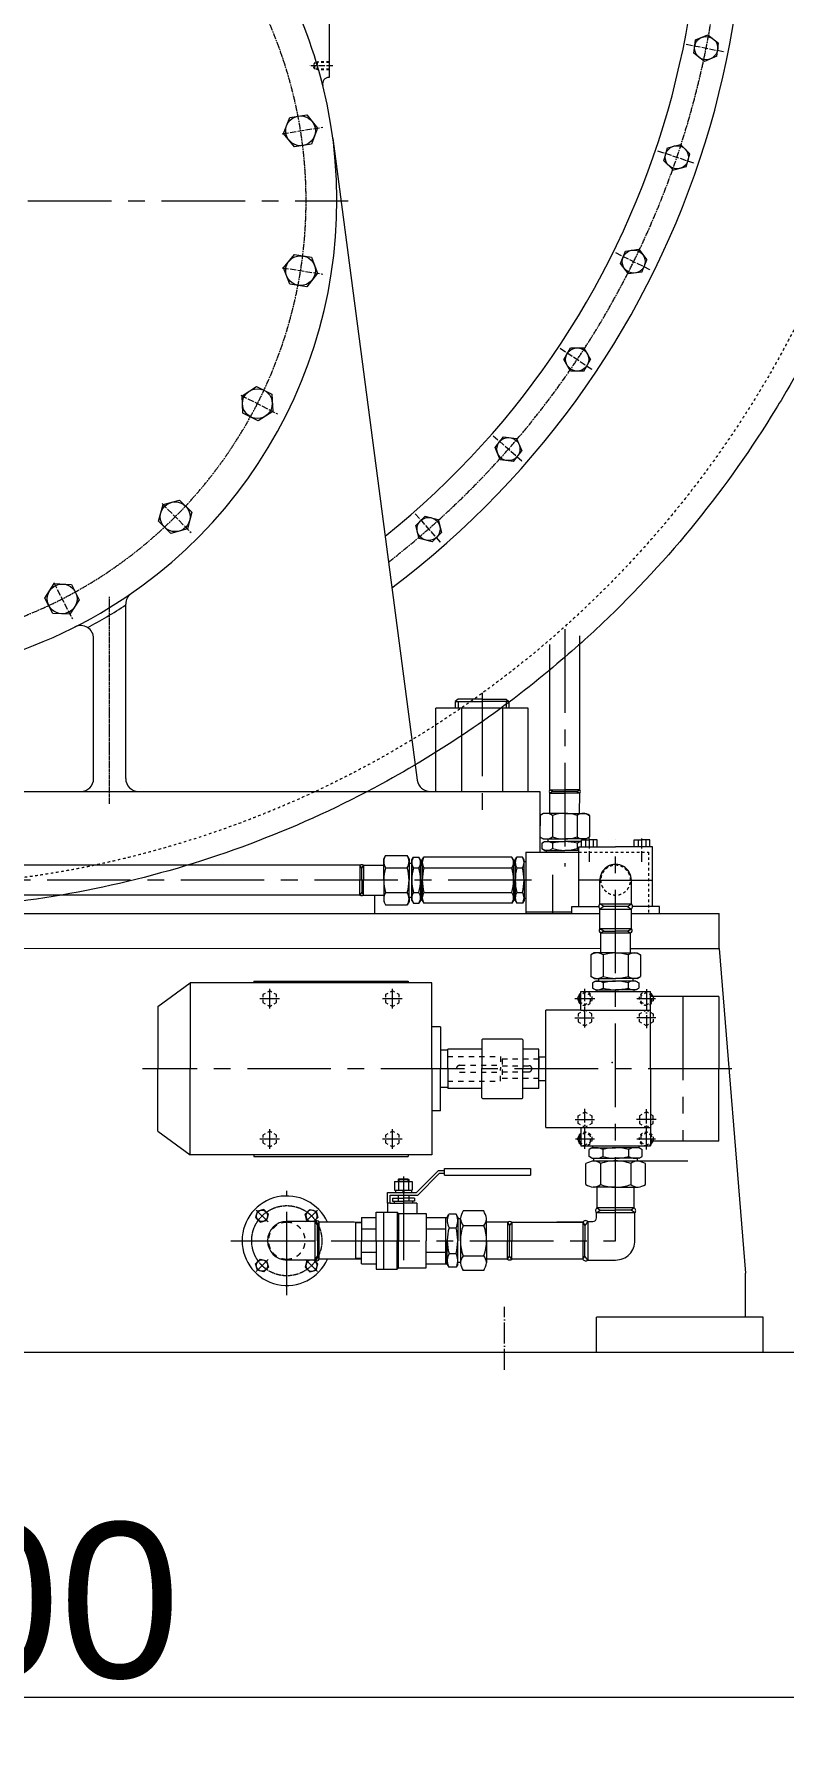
# Model space of a CAD drawing. Header units: millimetres. Extents: x -186 to 966092, y 1050 to 737262.
# Drawn here: x 204671 to 226377, y 478487 to 528153 of the extents above; entities that cross this region are included whole.
import ezdxf

# ---------------------------------------------------------------- set-up
doc = ezdxf.new("R2010")
doc.units = ezdxf.units.MM
doc.header["$LTSCALE"] = 25.4
for name, pattern in [('ACAD_ISO04W100', [30, 24, -3, 0, -3]), ('CENTER', [50.8, 31.75, -6.35, 6.35, -6.35]), ('CHAIN', [0.7087, 0.4724, -0.0591, 0.1181, -0.0591]), ('EB_DASH', [6, 3, -3])]:
    doc.linetypes.add(name, pattern=pattern)
doc.layers.get('Defpoints').update_dxf_attribs({"lineweight": 5})
doc.layers.add('CAXA1', color=5, linetype='CENTER', lineweight=5)
doc.styles.add('Roman', font='arial.ttf')
doc.styles.get("Standard").update_dxf_attribs({"font": 'arial.ttf'})
doc.dimstyles.new('ISO-25', dxfattribs={"dimscale": 30, "dimtxt": 38.1, "dimasz": 38.1, "dimexe": 50.8, "dimexo": 50.8, "dimgap": 15.875, "dimtad": 1, "dimtih": 1, "dimtoh": 1, "dimdec": 1, "dimlfac": 0.03937, "dimdsep": 46, "dimtxsty": 'Standard', "dimcen": 63.5, "dimclrd": 7, "dimclre": 7, "dimclrt": 7, "dimadec": 0, "dimazin": 0, "dimtfac": 1, "dimtdec": 1, "dimtmove": 0, "dimatfit": 3, "dimfxl": 25.4, "dimlwd": 5, "dimlwe": 5, "dimarcsym": 0})

# ---------------------------------------------------------------- blocks, each defined once
blk = doc.blocks.new('*D251')
at = {"color": 7, "linetype": 'Continuous', "lineweight": 5, "transparency": 16777216}
for p, q in [((160004, 488474), (160004, 478487)), ((243824, 488474), (243824, 478487)), ((161528, 480011), (242300, 480011))]:
    blk.add_line(p, q, dxfattribs=at)
at = {"color": 7, "transparency": 16777216}
for points in [[(161528, 480265), (161528, 479757), (160004, 480011)], [(242300, 480265), (242300, 479757), (243824, 480011)]]:
    blk.add_solid(points, dxfattribs=at)
at = {"layer": 'Defpoints', "color": 0, "transparency": 16777216}
for p in [(160004, 489998), (243824, 489998), (243824, 480011)]:
    blk.add_point(p, dxfattribs=at)
at = {"color": 7, "lineweight": 5, "transparency": 16777216, "insert": (201914, 482785), "char_height": 4495.8, "attachment_point": 5, "style": 'Roman'}
blk.add_mtext('3300', dxfattribs=at)

msp = doc.modelspace()

# ---------------------------------------------------------------- linework, layer by layer
at = {"color": 7, "lineweight": 5}
for p, q in [((213207.19, 529434.17), (213207.19, 526905.55)), ((223772.53, 527605.56), (223822.97, 527988.7)), ((223822.97, 527988.7), (224180, 528136.59)), ((224180, 528136.59), (224486.59, 527901.33)), ((224079.12, 527370.31), (223772.53, 527605.56)), ((224436.14, 527518.2), (224079.12, 527370.31)), ((224436.14, 527518.2), (224486.59, 527901.33)), ((213317.45, 525141.31), (215764.56, 506553.68)), ((223009.67, 524867.05), (223382.95, 524967.07)), ((223382.95, 524967.07), (223656.21, 524693.81)), ((222909.66, 524493.78), (223009.67, 524867.05)), ((223182.91, 524220.52), (222909.66, 524493.78)), ((223556.19, 524320.54), (223656.21, 524693.81)), ((223556.19, 524320.54), (223182.91, 524220.52)), ((221647.99, 521521.24), (221795.88, 521878.27)), ((221883.24, 521214.65), (221647.99, 521521.24)), ((221795.88, 521878.27), (222179.02, 521928.71)), ((222179.02, 521928.71), (222414.27, 521622.12)), ((222266.38, 521265.09), (222414.27, 521622.12)), ((222266.38, 521265.09), (221883.24, 521214.65)), ((220009.13, 518738.81), (220202.35, 519073.48)), ((220202.35, 519073.48), (220588.8, 519073.48)), ((220588.8, 519073.48), (220782.02, 518738.81)), ((220202.35, 518404.14), (220009.13, 518738.81)), ((220588.8, 518404.14), (220782.02, 518738.81)), ((220588.8, 518404.14), (220202.35, 518404.14)), ((218021.11, 516194.1), (218256.36, 516500.69)), ((218168.99, 515837.08), (218021.11, 516194.1)), ((218256.36, 516500.69), (218639.5, 516450.25)), ((218552.13, 515786.64), (218787.38, 516093.22)), ((218639.5, 516450.25), (218787.38, 516093.22)), ((218552.13, 515786.64), (218168.99, 515837.08)), ((215717.94, 513930.66), (215991.2, 514203.91)), ((215991.2, 514203.91), (216364.48, 514103.89)), ((216364.48, 514103.89), (216464.5, 513730.62)), ((215817.96, 513557.38), (215717.94, 513930.66)), ((216191.24, 513457.36), (215817.96, 513557.38)), ((216191.24, 513457.36), (216464.5, 513730.62)), ((207318.76, 506602.21), (207318.76, 511658.17)), ((206389.12, 506602.21), (206389.12, 510661.62)), ((220467.32, 506278.44), (220467.41, 510739.25)), ((219605.27, 506278.44), (219605.27, 510481.48)), ((218977.93, 508647.42), (216300.57, 508647.42)), ((216300.57, 506230.36), (216300.57, 508647.42)), ((216943.88, 508907.72), (216858.35, 508839.29)), ((216858.35, 508839.29), (216858.35, 508647.42)), ((216858.35, 508839.29), (217639.25, 508839.29)), ((217639.25, 508907.72), (216943.88, 508907.72)), ((216943.88, 508839.29), (216943.88, 508647.42)), ((217048.82, 508647.42), (217048.82, 506230.36)), ((217639.25, 508907.72), (218334.62, 508907.72)), ((218420.15, 508839.29), (217639.25, 508839.29)), ((218229.68, 508647.42), (218229.68, 506230.36)), ((218334.62, 508907.72), (218420.15, 508839.29)), ((218334.62, 508839.29), (218334.62, 508647.42)), ((218420.15, 508839.29), (218420.15, 508647.42)), ((218977.93, 506230.36), (218977.93, 508647.42)), ((202491.65, 506230.36), (219312.6, 506230.36)), ((216133.23, 506230.36), (219312.6, 506230.36)), ((219312.6, 506230.36), (219312.6, 504475.72)), ((219691.91, 506228.32), (219605.27, 506278.44)), ((219605.27, 506278.44), (220036.29, 506278.44)), ((219691.91, 506228.33), (219605.27, 506178.2)), ((219605.55, 505594.16), (219605.27, 506178.24)), ((219605.27, 506178.2), (219605.27, 506178.24)), ((219605.27, 506178.2), (220036.28, 506178.2)), ((219691.91, 506228.33), (220036.29, 506228.33)), ((219691.91, 506228.32), (220036.29, 506228.33)), ((220467.32, 506278.44), (220036.29, 506278.44)), ((220380.67, 506228.32), (220036.29, 506228.33)), ((220380.67, 506228.31), (220036.29, 506228.33)), ((220467.31, 506178.19), (220036.3, 506178.2)), ((220380.67, 506228.31), (220467.32, 506278.44)), ((220380.67, 506228.32), (220467.31, 506178.19)), ((220467.02, 505594.15), (220467.31, 506178.23)), ((220467.31, 506178.19), (220467.31, 506178.23)), ((219318.42, 505538.81), (219317.86, 504913.42)), ((219318.42, 505538.81), (219317.86, 504913.42)), ((219318.42, 505538.81), (219317.86, 504913.42)), ((219318.42, 505538.81), (219317.86, 504913.42)), ((219414.78, 505594.33), (219318.42, 505538.81)), ((219414.78, 505594.33), (219318.42, 505538.81)), ((220037.29, 505593.77), (219414.78, 505594.33)), ((220037.29, 505593.77), (219414.78, 505594.33)), ((219677.83, 505538.49), (219677.27, 504913.09)), ((219677.83, 505538.49), (219677.27, 504913.09)), ((219677.83, 505538.49), (219677.27, 504913.09)), ((219677.83, 505538.49), (219677.27, 504913.09)), ((220035.27, 505593.77), (220657.79, 505594.31)), ((220035.27, 505593.77), (220657.79, 505594.31)), ((220394.73, 505538.48), (220395.28, 504913.09)), ((220394.73, 505538.48), (220395.28, 504913.09)), ((220394.73, 505538.48), (220395.28, 504913.09)), ((220394.73, 505538.48), (220395.28, 504913.09)), ((220657.79, 505594.31), (220754.14, 505538.8)), ((220657.79, 505594.31), (220754.14, 505538.8)), ((220754.14, 505538.8), (220754.69, 504913.4)), ((220754.14, 505538.8), (220754.69, 504913.4)), ((220754.14, 505538.8), (220754.69, 504913.4)), ((220754.14, 505538.8), (220754.69, 504913.4)), ((219345.3, 504896.58), (219414.12, 504857.73)), ((219345.3, 504896.58), (219414.12, 504857.73)), ((219368.48, 504732.21), (219452.34, 504780.52)), ((219368.48, 504732.21), (219452.34, 504780.52)), ((219368.48, 504732.21), (219368.48, 504574.84)), ((219368.48, 504732.21), (219368.48, 504574.84)), ((219414.12, 504857.73), (220036.63, 504857.17)), ((219414.12, 504857.73), (220036.63, 504857.17)), ((219414.12, 504857.73), (220036.63, 504857.17)), ((219414.12, 504857.73), (220036.63, 504857.17)), ((219452.34, 504780.52), (220036.24, 504780.52)), ((219452.34, 504780.52), (220036.24, 504780.52)), ((219541.33, 504857.61), (219541.24, 504780.52)), ((219541.33, 504857.61), (219541.24, 504780.52)), ((219541.33, 504857.61), (219541.24, 504780.52)), ((219541.33, 504857.61), (219541.24, 504780.52)), ((219677.09, 504729.91), (219677.09, 504577.14)), ((219677.09, 504729.91), (219677.09, 504577.14)), ((220658.43, 504857.72), (220035.92, 504857.17)), ((220658.43, 504857.72), (220035.92, 504857.17)), ((220658.43, 504857.72), (220035.92, 504857.17)), ((220658.43, 504857.72), (220035.92, 504857.17)), ((220518.89, 504780.51), (220036.3, 504780.52)), ((220518.89, 504780.51), (220036.3, 504780.52)), ((220395.46, 504729.91), (220395.46, 504577.13)), ((220395.46, 504729.91), (220395.46, 504577.13)), ((220442.69, 504628.12), (221509.49, 504628.12)), ((220442.69, 502900.92), (220442.69, 504628.12)), ((220442.69, 504628.12), (221509.49, 504628.12)), ((220442.69, 502900.92), (220442.69, 504628.12)), ((220518.89, 504628.12), (220518.89, 504831.32)), ((220518.89, 504831.32), (220747.49, 504831.32)), ((220518.89, 504628.12), (220518.89, 504831.32)), ((220518.89, 504831.32), (220747.49, 504831.32)), ((220531.22, 504857.6), (220531.25, 504831.32)), ((220531.22, 504857.6), (220531.25, 504831.32)), ((220531.22, 504857.6), (220531.25, 504831.32)), ((220531.22, 504857.6), (220531.25, 504831.32)), ((220633.19, 504831.32), (220633.19, 504628.12)), ((220633.19, 504831.32), (220633.19, 504628.12)), ((220727.25, 504896.56), (220658.43, 504857.72)), ((220727.25, 504896.56), (220658.43, 504857.72)), ((220976.09, 504831.32), (220747.49, 504831.32)), ((220976.09, 504831.32), (220747.49, 504831.32)), ((220861.79, 504831.32), (220861.79, 504628.12)), ((220861.79, 504831.32), (220861.79, 504628.12)), ((220976.09, 504628.12), (220976.09, 504831.32)), ((220976.09, 504628.12), (220976.09, 504831.32)), ((222576.29, 504628.12), (221509.49, 504628.12)), ((222576.29, 504628.12), (221509.49, 504628.12)), ((222042.89, 504628.12), (222042.89, 504831.32)), ((222042.89, 504831.32), (222271.49, 504831.32)), ((222042.89, 504628.12), (222042.89, 504831.32)), ((222042.89, 504831.32), (222271.49, 504831.32)), ((222157.19, 504831.32), (222157.19, 504628.12)), ((222157.19, 504831.32), (222157.19, 504628.12)), ((222500.09, 504831.32), (222271.49, 504831.32)), ((222500.09, 504831.32), (222271.49, 504831.32)), ((222385.79, 504831.32), (222385.79, 504628.12)), ((222385.79, 504831.32), (222385.79, 504628.12)), ((222500.09, 504628.12), (222500.09, 504831.32)), ((222500.09, 504628.12), (222500.09, 504831.32)), ((222576.29, 502900.92), (222576.29, 504628.12)), ((222576.29, 502900.92), (222576.29, 504628.12)), ((214790.48, 504285.36), (214846.08, 504381.66)), ((214790.48, 504285.36), (214790.48, 504094.64)), ((214790.48, 503662.84), (214790.48, 504285.36)), ((214846.08, 504381.66), (215471.48, 504381.66)), ((215527.08, 504285.36), (215471.48, 504381.66)), ((215527.08, 504158.14), (215527.08, 504285.36)), ((215527.08, 504285.36), (215527.08, 503662.84)), ((215527.08, 504158.14), (215603.28, 504158.14)), ((215603.28, 504247.04), (215651.68, 504330.86)), ((215603.28, 503662.75), (215603.28, 504247.04)), ((215603.28, 504158.14), (215603.28, 504247.04)), ((215603.28, 504247.04), (215603.28, 503662.84)), ((215651.68, 504330.86), (215808.89, 504330.86)), ((215857.28, 504247.04), (215808.89, 504330.86)), ((215908.08, 504196.15), (215856.57, 504196.15)), ((215857.28, 504247.04), (215857.28, 504081.94)), ((215857.28, 503662.84), (215857.28, 504247.04)), ((215908.08, 504247.04), (215956.48, 504330.86)), ((215908.08, 503662.75), (215908.08, 504247.04)), ((215908.08, 504247.04), (215908.08, 503662.84)), ((215908.08, 504158.14), (215908.08, 504247.04)), ((215908.08, 503662.75), (215908.08, 504196.15)), ((218502, 504330.86), (215956.48, 504330.86)), ((218550.39, 504247.04), (218502, 504330.86)), ((218550.39, 503662.84), (218550.39, 504247.04)), ((218550.39, 504247.04), (218550.39, 504081.94)), ((218550.39, 503662.75), (218550.39, 504247.04)), ((218601.91, 504196.15), (218550.39, 504196.15)), ((218601.19, 504247.04), (218649.59, 504330.86)), ((218601.19, 503662.75), (218601.19, 504247.04)), ((218601.19, 504158.14), (218601.19, 504247.04)), ((218601.19, 504247.04), (218601.19, 503662.84)), ((218601.19, 503662.75), (218601.19, 504247.04)), ((218806.8, 504330.86), (218649.59, 504330.86)), ((218855.19, 504247.04), (218806.8, 504330.86)), ((218855.19, 503662.75), (218855.19, 504247.04)), ((218905.99, 504196.15), (218855.19, 504196.15)), ((218905.99, 504475.72), (218905.99, 502697.72)), ((218905.99, 504475.72), (220442.69, 504475.72)), ((219452.34, 504526.52), (219368.48, 504574.84)), ((219452.34, 504526.52), (219368.48, 504574.84)), ((219452.34, 504526.52), (220036.24, 504526.52)), ((219452.34, 504526.52), (220036.24, 504526.52)), ((219502.87, 504475.72), (219502.87, 504526.52)), ((219502.87, 504475.72), (219502.87, 504526.52)), ((220442.69, 504526.52), (220036.3, 504526.52)), ((220442.69, 504526.52), (220036.3, 504526.52)), ((214104.16, 504094.72), (204008.01, 504094.72)), ((214155.48, 504005.82), (214104.16, 504094.72)), ((214104.16, 504094.72), (214104.16, 503663.02)), ((214104.16, 503231.12), (214104.16, 503662.83)), ((214155.48, 504005.82), (214206.81, 504094.72)), ((214155.48, 503663.19), (214155.48, 504005.82)), ((214155.48, 503662.66), (214155.48, 503320.02)), ((214206.81, 504094.72), (214790.48, 504094.72)), ((214206.81, 504094.72), (214206.81, 503663.02)), ((214206.81, 503231.12), (214206.81, 503662.83)), ((214790.48, 503663.01), (214790.48, 503040.49)), ((214846.08, 504022.25), (215471.48, 504022.25)), ((215527.08, 503040.49), (215527.08, 503663.01)), ((215603.28, 503663.1), (215603.28, 503078.81)), ((215603.28, 503078.81), (215603.28, 503663.01)), ((215651.68, 504022.25), (215808.89, 504022.25)), ((215857.28, 503663.01), (215857.28, 503078.81)), ((215908.08, 503663.1), (215908.08, 503078.81)), ((215908.08, 503663.1), (215908.08, 503129.7)), ((215908.08, 503078.81), (215908.08, 503663.01)), ((215956.48, 504022.25), (218502, 504022.25)), ((218550.39, 503663.1), (218550.39, 503078.81)), ((218550.39, 503663.01), (218550.39, 503078.81)), ((218601.19, 503663.1), (218601.19, 503078.81)), ((218601.19, 503663.1), (218601.19, 503078.81)), ((218601.19, 503078.81), (218601.19, 503663.01)), ((218649.59, 504022.25), (218806.8, 504022.25)), ((218855.19, 503663.1), (218855.19, 503078.81)), ((219684.46, 503813.29), (219684.46, 502697.72)), ((220442.69, 503662.92), (220442.69, 503688.32)), ((220442.69, 503662.92), (220442.69, 503688.32)), ((221077.69, 503662.92), (220442.69, 503662.92)), ((221077.69, 503662.92), (220442.69, 503662.92)), ((221052.78, 502980.13), (221052.29, 503663.59)), ((221052.78, 502980.13), (221052.29, 503663.59)), ((221941.29, 503662.92), (222576.29, 503662.92)), ((221941.29, 503662.92), (222576.29, 503662.92)), ((221967.63, 502978.71), (221967.09, 503662.94)), ((221967.63, 502978.71), (221967.09, 503662.94)), ((214104.16, 503231.12), (204008.01, 503231.12)), ((214155.48, 503320.02), (214104.16, 503231.12)), ((214155.48, 503320.02), (214206.81, 503231.12)), ((214206.81, 503231.12), (214790.48, 503231.12)), ((214524.49, 503231.12), (214524.49, 502697.72)), ((214846.08, 503303.6), (215471.48, 503303.6)), ((215527.08, 503167.71), (215527.08, 503040.49)), ((215527.08, 503167.71), (215603.28, 503167.71)), ((215603.28, 503167.71), (215603.28, 503078.81)), ((215651.68, 503303.6), (215808.89, 503303.6)), ((215908.08, 503129.7), (215856.57, 503129.7)), ((215857.28, 503078.81), (215857.28, 503243.91)), ((215908.08, 503167.71), (215908.08, 503078.81)), ((215956.48, 503303.6), (218502, 503303.6)), ((218550.39, 503078.81), (218550.39, 503243.91)), ((218601.91, 503129.7), (218550.39, 503129.7)), ((218601.19, 503167.71), (218601.19, 503078.81)), ((218649.59, 503303.6), (218806.8, 503303.6)), ((218905.99, 503129.7), (218855.19, 503129.7)), ((178028.46, 502697.72), (216243.45, 502697.72)), ((214790.48, 503040.49), (214846.08, 502944.19)), ((214846.08, 502944.19), (215471.48, 502944.19)), ((215527.08, 503040.49), (215471.48, 502944.19)), ((215603.28, 503078.81), (215651.68, 502994.99)), ((215651.68, 502994.99), (215808.89, 502994.99)), ((215857.28, 503078.81), (215808.89, 502994.99)), ((215908.08, 503078.81), (215956.48, 502994.99)), ((218502, 502994.99), (215956.48, 502994.99)), ((216243.45, 502697.72), (221052.99, 502697.72)), ((218550.39, 503078.81), (218502, 502994.99)), ((218601.19, 503078.81), (218649.59, 502994.99)), ((218806.8, 502994.99), (218649.59, 502994.99)), ((218855.19, 503078.81), (218806.8, 502994.99)), ((218905.99, 502748.52), (220239.49, 502748.52)), ((220239.49, 502697.72), (220239.49, 502900.92)), ((220239.49, 502900.92), (221020.56, 502900.92)), ((220239.49, 502900.92), (220442.69, 502900.92)), ((220239.49, 502697.72), (220239.49, 502900.92)), ((220239.49, 502900.92), (221020.56, 502900.92)), ((220239.49, 502900.92), (220442.69, 502900.92)), ((221053.3, 502255.06), (221052.9, 502823.92)), ((221165.11, 502902.08), (221053.14, 502980.48)), ((221053.14, 502980.48), (221965.89, 502980.48)), ((221165.11, 502902.08), (221053.14, 502980.48)), ((221053.14, 502980.48), (221965.89, 502980.48)), ((221165.11, 502902.08), (221053.14, 502823.68)), ((221165.11, 502902.08), (221053.14, 502823.68)), ((221053.14, 502823.68), (221965.89, 502823.68)), ((221053.14, 502823.68), (221965.89, 502823.68)), ((221853.92, 502902.08), (221165.11, 502902.08)), ((221853.92, 502902.08), (221165.11, 502902.08)), ((221853.92, 502902.08), (221965.89, 502980.49)), ((221853.92, 502902.08), (221965.89, 502980.49)), ((221853.92, 502902.08), (221965.89, 502823.68)), ((221853.92, 502902.08), (221965.89, 502823.68)), ((221968.2, 502255.43), (221967.75, 502825.58)), ((221967.85, 502697.72), (224510.46, 502697.72)), ((222779.49, 502900.92), (221998.46, 502900.92)), ((222779.49, 502900.92), (221998.46, 502900.92)), ((222779.49, 502900.92), (222576.29, 502900.92)), ((222779.49, 502900.92), (222576.29, 502900.92)), ((222779.49, 502697.72), (222779.49, 502900.92)), ((222779.49, 502697.72), (222779.49, 502900.92)), ((224510.46, 501681.72), (224510.46, 502697.72)), ((221165.14, 502189.72), (221051.09, 502255.7)), ((221967.94, 502255.71), (221053.06, 502255.06)), ((221165.14, 502189.72), (221076.4, 502138.39)), ((221078.8, 501555.56), (221078.52, 502139.64)), ((221078.52, 502139.64), (221940.47, 502139.64)), ((221165.14, 502189.72), (221509.52, 502189.73)), ((221853.9, 502189.73), (221509.52, 502189.73)), ((221853.9, 502189.73), (221967.94, 502255.71)), ((221853.9, 502189.73), (221942.63, 502138.39)), ((221940.25, 501555.56), (221940.52, 502139.65)), ((221078.74, 501679.23), (201269.46, 501681.72)), ((224510.69, 501678.8), (221940.31, 501679.12)), ((224510.46, 501681.72), (225272.46, 492283.72)), ((220791.67, 501500.21), (220791.11, 500874.82)), ((220791.67, 501500.21), (220791.11, 500874.82)), ((220888.03, 501555.73), (220791.67, 501500.21)), ((220888.03, 501555.73), (220791.67, 501500.21)), ((221510.54, 501555.17), (220888.03, 501555.73)), ((221510.54, 501555.17), (220888.03, 501555.73)), ((221151.08, 501499.89), (221150.52, 500874.49)), ((221151.08, 501499.89), (221150.52, 500874.49)), ((221508.5, 501555.17), (222131.02, 501555.74)), ((221508.5, 501555.17), (222131.02, 501555.74)), ((221867.96, 501499.9), (221868.53, 500874.5)), ((221867.96, 501499.9), (221868.53, 500874.5)), ((222131.02, 501555.74), (222227.37, 501500.22)), ((222131.02, 501555.74), (222227.37, 501500.22)), ((222227.37, 501500.22), (222227.94, 500874.83)), ((222227.37, 501500.22), (222227.94, 500874.83)), ((208250.69, 500003.4), (209184.78, 500691.12)), ((216186.38, 500691.12), (209184.78, 500691.12)), ((209184.78, 500691.12), (209184.78, 498201.92)), ((211031.99, 500741.92), (211031.99, 500691.12)), ((211031.99, 500741.92), (215502.39, 500741.92)), ((215502.39, 500741.92), (215502.39, 500691.12)), ((216186.38, 498201.92), (216186.38, 500691.12)), ((220887.37, 500819.13), (220791.11, 500874.82)), ((220887.37, 500819.13), (220791.11, 500874.82)), ((220925.59, 500741.92), (220841.73, 500693.61)), ((220841.73, 500693.61), (220841.73, 500536.24)), ((220887.37, 500819.13), (221509.88, 500818.57)), ((220887.37, 500819.13), (221509.88, 500818.57)), ((220925.59, 500741.92), (221509.49, 500741.92)), ((221014.58, 500819.01), (221014.49, 500741.92)), ((221014.58, 500819.01), (221014.49, 500741.92)), ((221150.34, 500691.31), (221150.34, 500538.54)), ((222131.69, 500819.14), (221509.17, 500818.57)), ((222131.69, 500819.14), (221509.17, 500818.57)), ((222093.47, 500741.93), (221509.56, 500741.92)), ((221868.72, 500691.32), (221868.72, 500538.54)), ((222004.47, 500819.02), (222004.56, 500741.93)), ((222004.47, 500819.02), (222004.56, 500741.93)), ((222093.47, 500741.93), (222177.33, 500693.62)), ((222131.69, 500819.14), (222227.94, 500874.83)), ((222131.69, 500819.14), (222227.94, 500874.83)), ((222177.33, 500693.62), (222177.33, 500536.25)), ((216186.38, 498201.92), (216186.38, 500462.52)), ((220504.92, 500346.94), (220464.83, 500323.8)), ((220464.83, 500323.8), (220464.83, 500144.05)), ((220464.83, 500144.05), (220504.92, 500120.91)), ((220504.92, 499903.72), (220504.92, 500437.12)), ((220504.92, 500437.12), (222514.07, 500437.12)), ((220925.59, 500487.92), (220841.73, 500536.24)), ((220925.59, 500487.92), (221509.49, 500487.92)), ((220976.13, 500437.12), (220976.13, 500487.92)), ((222093.47, 500487.93), (221509.57, 500487.92)), ((222042.93, 500437.12), (222042.93, 500487.92)), ((222093.47, 500487.93), (222177.33, 500536.25)), ((222514.07, 498201.92), (222514.07, 500437.12)), ((222514.07, 500346.94), (222554.16, 500323.8)), ((224493.99, 500294.75), (222514.07, 500294.75)), ((222554.16, 500323.8), (222554.16, 500294.75)), ((224493.99, 500294.75), (224493.99, 498201.92)), ((208250.69, 500003.4), (208250.69, 498201.92)), ((219490.19, 496500.12), (219490.19, 499903.72)), ((220504.92, 499903.72), (219490.19, 499903.72)), ((220504.92, 499903.72), (222514.07, 499903.72)), ((216436.63, 499420.42), (216186.38, 499420.42)), ((216436.63, 499420.42), (216436.63, 498201.92)), ((216645.39, 498739.91), (216436.63, 498739.91)), ((216645.39, 498201.92), (216645.39, 498773.42)), ((217635.99, 498773.42), (216645.39, 498773.42)), ((217635.99, 499040.12), (217661.39, 499065.52)), ((217635.99, 499040.12), (217635.99, 498201.92)), ((217661.39, 499065.52), (218791.69, 499065.52)), ((218791.69, 499065.52), (218817.09, 499040.12)), ((218817.09, 499040.12), (218817.09, 498201.92)), ((219286.99, 498773.42), (218817.09, 498773.42)), ((219286.99, 497630.42), (219286.99, 498773.42)), ((208250.69, 496400.45), (208250.69, 498201.92)), ((209184.78, 495712.72), (209184.78, 498201.92)), ((216186.38, 498201.92), (216186.38, 495941.33)), ((216186.38, 498201.92), (216186.38, 495712.72)), ((216436.63, 496983.43), (216436.63, 498201.92)), ((216645.39, 498201.92), (216645.39, 497630.42)), ((217635.99, 497363.72), (217635.99, 498201.92)), ((218817.09, 497363.72), (218817.09, 498201.92)), ((219286.99, 498543.75), (219286.99, 498201.92)), ((219286.99, 498543.75), (219490.19, 498543.75)), ((219286.99, 497860.1), (219286.99, 498201.92)), ((222514.07, 498201.92), (222514.07, 495966.72)), ((224493.99, 496109.09), (224493.99, 498201.92)), ((216645.39, 497663.94), (216436.63, 497663.94)), ((219286.99, 497860.1), (219490.19, 497860.1)), ((217635.99, 497630.42), (216645.39, 497630.42)), ((217635.99, 497363.72), (217661.39, 497338.32)), ((217661.39, 497338.32), (218791.69, 497338.32)), ((218791.69, 497338.32), (218817.09, 497363.72)), ((219286.99, 497630.42), (218817.09, 497630.42)), ((216436.63, 496983.43), (216186.38, 496983.43)), ((208250.69, 496400.45), (209184.78, 495712.72)), ((219490.19, 496500.12), (222514.07, 496500.12)), ((220464.83, 496259.8), (220504.92, 496282.94)), ((220464.83, 496080.05), (220464.83, 496259.8)), ((220504.92, 496500.12), (220504.92, 495966.72)), ((216186.38, 495712.72), (209184.78, 495712.72)), ((211031.99, 495712.72), (211031.99, 495661.92)), ((215502.39, 495712.72), (215502.39, 495661.92)), ((220504.92, 496056.91), (220464.83, 496080.05)), ((220504.92, 495966.72), (221509.49, 495966.72)), ((220824.13, 495915.91), (220740.27, 495867.6)), ((220740.27, 495659.43), (220740.27, 495867.6)), ((220824.13, 495915.91), (221509.63, 495915.92)), ((220837.75, 495966.72), (220837.75, 495915.92)), ((221137.31, 495865.31), (221137.31, 495661.73)), ((221509.49, 495966.72), (222514.07, 495966.72)), ((222195, 495915.92), (221509.49, 495915.92)), ((221881.82, 495865.31), (221881.82, 495661.74)), ((222181.37, 495966.72), (222181.37, 495915.92)), ((222195, 495915.92), (222278.86, 495867.61)), ((222278.86, 495659.44), (222278.86, 495867.61)), ((224493.99, 496109.09), (222514.07, 496109.09)), ((222514.07, 496056.91), (222554.16, 496080.05)), ((222554.16, 496080.05), (222554.16, 496109.09)), ((211031.99, 495661.92), (215502.39, 495661.92)), ((216378.69, 495255.66), (215743.69, 494620.66)), ((216410.26, 495179.46), (215775.26, 494544.46)), ((216378.69, 495255.66), (216555.44, 495255.66)), ((216410.26, 495179.46), (216555.44, 495179.46)), ((216555.44, 495119.09), (216555.44, 495316.03)), ((216555.44, 495316.03), (219045.69, 495316.03)), ((219045.69, 495316.03), (219045.69, 495119.09)), ((220646.14, 494849.11), (220646.13, 495458.71)), ((220824.13, 495611.11), (220740.27, 495659.43)), ((220824.13, 495611.11), (221509.64, 495611.12)), ((220849.18, 495534.92), (220877.12, 495534.92)), ((220877.27, 495534.92), (220877.26, 495611.12)), ((220877.27, 495534.92), (222160.46, 495534.92)), ((221071.4, 495458.72), (221071.41, 494849.12)), ((222195, 495611.12), (221509.49, 495611.12)), ((221509.49, 495231.9), (221509.58, 495231.9)), ((221947.73, 495458.72), (221947.73, 494849.12)), ((222141.87, 495534.92), (222141.87, 495611.12)), ((222160.46, 495534.92), (223595.38, 495534.92)), ((222195, 495611.12), (222278.86, 495659.44)), ((222373.01, 494849.12), (222373.01, 495458.72)), ((215108.69, 494938.16), (215616.69, 494938.16)), ((215108.69, 494938.16), (215108.69, 494684.16)), ((215108.69, 494684.16), (215616.69, 494684.16)), ((215130.92, 494684.16), (215130.92, 494620.66)), ((215232.19, 495014.87), (215210.29, 495000.62)), ((215210.29, 495000.62), (215210.29, 494938.16)), ((215210.29, 495000.62), (215515.09, 495000.62)), ((215220.37, 494938.16), (215220.37, 494684.16)), ((215232.19, 495014.87), (215493.2, 495014.87)), ((215232.19, 495000.62), (215232.19, 494938.16)), ((215320.82, 494684.16), (215381.36, 494620.66)), ((215335.33, 494684.16), (215395.88, 494620.66)), ((215493.2, 495014.87), (215515.09, 495000.62)), ((215493.2, 495000.62), (215493.2, 494938.16)), ((215505.01, 494938.16), (215505.01, 494684.16)), ((215515.09, 495000.62), (215515.09, 494938.16)), ((215594.47, 494684.16), (215594.47, 494620.66)), ((215616.69, 494938.16), (215616.69, 494684.16)), ((216555.44, 495119.09), (219045.69, 495119.09)), ((221509.56, 494772.92), (220858.69, 494772.92)), ((220976.35, 494176.29), (220976.34, 494772.92)), ((221509.58, 494772.92), (222160.46, 494772.92)), ((222042.81, 494176.29), (222042.81, 494772.92)), ((214899.93, 494620.66), (215743.69, 494620.66)), ((214899.93, 494309.68), (214899.93, 494620.66)), ((214976.13, 494309.68), (214899.93, 494309.68)), ((214899.93, 494309.68), (214899.93, 494049.16)), ((214976.13, 494544.46), (215775.26, 494544.46)), ((214976.13, 494309.68), (214976.13, 494544.46)), ((214976.13, 494309.68), (215362.69, 494309.68)), ((215045.91, 494451.42), (215362.69, 494451.42)), ((215045.91, 494451.42), (215045.91, 494372.68)), ((215045.91, 494372.68), (215362.69, 494372.68)), ((215095.44, 494372.68), (215095.44, 494309.68)), ((215210.29, 494544.46), (215210.29, 494372.68)), ((215679.47, 494451.42), (215362.69, 494451.42)), ((215679.47, 494372.68), (215362.69, 494372.68)), ((215749.25, 494309.68), (215362.69, 494309.68)), ((215515.09, 494544.46), (215515.09, 494372.68)), ((215629.95, 494372.68), (215629.95, 494309.68)), ((215679.47, 494451.42), (215679.47, 494372.68)), ((215749.25, 494309.68), (215749.25, 494009.18)), ((220976.18, 494176.29), (221065.08, 494112.66)), ((222042.81, 494176.29), (220976.18, 494176.29)), ((222042.97, 494176.3), (221954.07, 494112.67)), ((212793.45, 493782.46), (211984.49, 493782.46)), ((212793.4, 493782.53), (212873.49, 493668.14)), ((212793.45, 493782.46), (212793.45, 492664.86)), ((212873.49, 493668.14), (212924.73, 493756.88)), ((213934.39, 493756.88), (212924.73, 493756.88)), ((212924.73, 492690.44), (212924.73, 493756.88)), ((214143.49, 493751.82), (213934.39, 493756.88)), ((213977.27, 493755.84), (213977.27, 492690.25)), ((214143.49, 493738.82), (213977.27, 493742.84)), ((214143.5, 493896.76), (214143.49, 493223.47)), ((214143.5, 493896.76), (214575.3, 493896.76)), ((214575.3, 493223.66), (214575.3, 494049.16)), ((214575.3, 494049.16), (215184.9, 494049.16)), ((214786.86, 494049.16), (214786.86, 492398.16)), ((215184.9, 494049.16), (215184.9, 493223.66)), ((215184.9, 494049.16), (215219.64, 494009.18)), ((215219.64, 494009.18), (216023.09, 494009.18)), ((215219.64, 494009.18), (215219.64, 493223.66)), ((216023.09, 494009.18), (216023.1, 493223.47)), ((216023.09, 493896.76), (216581.89, 493896.76)), ((216581.89, 493896.76), (216581.9, 493223.47)), ((216581.89, 493896.76), (216632.7, 493896.76)), ((216632.7, 493909.16), (216681.01, 493993.03)), ((216632.7, 493909.16), (216632.7, 493755.84)), ((216889.18, 493993.03), (216681.01, 493993.03)), ((216937.5, 493909.16), (216889.18, 493993.03)), ((216937.5, 493909.16), (216937.5, 493223.66)), ((217013.7, 493856.03), (216937.5, 493856.03)), ((217013.7, 493223.75), (217013.7, 493874.62)), ((217691.32, 494087.17), (217089.9, 494087.17)), ((217770.61, 493217.02), (217770.61, 493867.9)), ((218372.33, 493756.97), (217770.61, 493756.97)), ((218372.33, 493756.97), (218435.96, 493668.07)), ((218372.33, 493756.97), (218372.33, 493223.66)), ((218499.59, 493756.97), (218435.96, 493668.07)), ((218499.53, 493756.88), (218499.53, 493223.66)), ((218499.59, 493756.97), (220556.95, 493756.88)), ((220556.95, 493756.88), (219807.78, 493756.88)), ((220556.95, 493756.88), (220620.58, 493667.98)), ((220556.95, 493756.88), (220556.95, 492690.25)), ((220556.95, 493756.88), (220620.58, 493667.98)), ((220700.67, 493782.53), (220620.57, 493668.14)), ((220700.55, 493782.37), (220700.68, 492664.77)), ((220700.62, 493782.46), (220849.09, 493782.46)), ((220950.69, 494032.56), (221065.08, 494112.66)), ((222068.29, 494032.69), (220950.69, 494032.56)), ((220950.69, 493884.06), (220950.69, 494032.56)), ((221065.08, 494112.66), (221509.58, 494112.66)), ((221954.07, 494112.67), (221509.57, 494112.66)), ((222068.46, 494032.57), (221954.07, 494112.67)), ((222068.29, 493222.41), (222068.29, 494032.69)), ((212873.5, 493667.98), (212873.49, 492779.17)), ((214575.3, 493560.11), (214143.49, 493560.11)), ((214143.5, 492550.56), (214143.49, 493223.85)), ((214575.3, 493223.66), (214575.3, 492398.16)), ((215184.9, 492398.16), (215184.9, 493223.66)), ((215219.64, 492438.14), (215219.64, 493223.66)), ((216581.89, 493560.11), (216023.09, 493560.11)), ((216023.09, 492438.14), (216023.1, 493223.85)), ((216581.9, 493223.66), (216581.89, 492550.56)), ((216581.9, 493223.66), (216581.89, 492550.56)), ((216632.7, 492538.16), (216632.7, 493223.66)), ((216683.31, 493595.98), (216886.88, 493595.98)), ((216937.5, 492538.16), (216937.5, 493223.66)), ((217013.7, 493223.57), (217013.7, 492572.7)), ((217089.9, 493661.9), (217698.62, 493661.9)), ((217770.61, 493230.3), (217770.61, 492579.42)), ((218372.33, 492690.35), (218372.33, 493223.66)), ((218435.96, 493668.07), (218435.96, 493223.57)), ((218435.96, 492779.25), (218435.96, 493223.75)), ((218499.53, 492690.44), (218499.53, 493223.66)), ((220620.58, 493667.98), (220620.58, 493223.48)), ((220620.58, 492779.34), (220620.58, 493223.84)), ((212793.4, 492664.79), (212873.49, 492779.18)), ((212873.49, 492779.18), (212924.73, 492690.44)), ((214143.49, 492690.25), (212924.63, 492690.25)), ((214143.49, 492708.5), (213977.27, 492704.48)), ((214575.3, 492887.21), (214143.49, 492887.21)), ((216581.89, 492887.21), (216023.09, 492887.21)), ((216683.31, 492851.34), (216886.88, 492851.34)), ((217089.9, 492785.42), (217698.62, 492785.42)), ((218372.33, 492690.35), (217770.61, 492690.35)), ((218372.33, 492690.35), (218207.59, 492690.25)), ((218372.33, 492690.35), (218435.96, 492779.25)), ((218499.59, 492690.35), (218435.96, 492779.25)), ((220556.95, 492690.25), (218499.53, 492690.44)), ((220556.95, 492690.44), (220620.58, 492779.34)), ((220556.95, 492690.44), (220620.58, 492779.34)), ((220700.67, 492664.79), (220620.57, 492779.18)), ((212793.45, 492664.86), (211984.49, 492664.86)), ((214143.5, 492550.56), (214575.3, 492550.56)), ((214575.3, 492398.16), (215184.9, 492398.16)), ((215184.9, 492398.16), (215219.64, 492438.14)), ((215219.64, 492438.14), (216023.09, 492438.14)), ((216023.09, 492550.56), (216632.7, 492550.56)), ((216632.7, 492538.16), (216681.01, 492454.29)), ((216889.18, 492454.29), (216681.01, 492454.29)), ((216937.5, 492538.16), (216889.18, 492454.29)), ((217013.7, 492591.29), (216937.5, 492591.29)), ((217691.32, 492360.15), (217089.9, 492360.15)), ((220700.62, 492664.86), (221509.58, 492664.86)), ((225272.46, 491013.72), (225272.46, 492283.72)), ((225780.46, 491013.72), (220954.46, 491013.72)), ((220954.46, 489997.72), (220954.46, 491013.72)), ((225780.46, 489997.72), (225780.46, 491013.72)), ((153592.33, 489997.72), (244367.46, 489997.72)), ((176758.46, 489997.72), (225780.46, 489997.72))]:
    msp.add_line(p, q, dxfattribs=at)
at = {"color": 7, "linetype": 'ACAD_ISO04W100', "lineweight": 5, "ltscale": 0.3}
for p, q in [((223552.64, 527868.2), (224656.22, 527648.69)), ((213318.75, 527240.22), (212631.85, 527240.22)), ((211851.47, 525275.74), (213026.76, 525461.89)), ((222725.93, 524782.87), (223791.41, 524421.19)), ((221503.57, 521831.84), (222512.73, 521334.18)), ((211851.47, 521395.73), (213026.76, 521209.58)), ((219906.49, 519065.61), (220842.05, 518440.48)), ((210652.48, 517705.62), (211712.72, 517165.4)), ((217962, 516531.5), (218807.97, 515789.61)), ((208371.86, 514566.62), (209213.28, 513725.21)), ((215703.38, 514272.88), (216445.27, 513426.92)), ((205232.87, 512286.01), (205773.09, 511225.76))]:
    msp.add_line(p, q, dxfattribs=at)
at = {"color": 7, "linetype": 'EB_DASH', "lineweight": 5}
for p, q in [((212798.15, 527335.04), (212743.4, 527240.22)), ((212798.15, 527145.4), (212743.4, 527240.22)), ((212798.15, 527145.4), (212798.15, 527335.04)), ((213207.19, 527335.04), (212798.15, 527335.04)), ((213207.19, 527145.4), (212798.15, 527145.4)), ((212872.52, 527128.66), (212872.52, 527351.78)), ((213207.19, 527351.78), (212874.38, 527351.78)), ((213207.19, 527128.66), (212874.38, 527128.66)), ((220442.69, 504475.72), (222461.99, 504475.72)), ((220442.69, 504475.72), (222461.99, 504475.72)), ((222461.99, 504475.72), (222461.99, 502697.72)), ((222461.99, 504475.72), (222461.99, 502697.72))]:
    msp.add_line(p, q, dxfattribs=at)
at = {"color": 7, "linetype": 'CHAIN', "lineweight": 5, "ltscale": 10}
msp.add_line((206853.94, 505875.8), (206853.94, 511862.52), dxfattribs=at)
at = {"color": 7, "linetype": 'ACAD_ISO04W100', "lineweight": 5, "ltscale": 0.5}
for p, q in [((220747.49, 504197.54), (220747.49, 504871.24)), ((220747.49, 504197.54), (220747.49, 504871.24)), ((222271.49, 504197.54), (222271.49, 504871.24)), ((222271.49, 504197.54), (222271.49, 504871.24))]:
    msp.add_line(p, q, dxfattribs=at)
at = {"color": 7, "linetype": 'ACAD_ISO04W100', "lineweight": 5}
for p, q in [((211204.75, 500233.92), (211773.64, 500233.92)), ((211489.19, 499949.48), (211489.19, 500518.37)), ((214760.75, 500233.92), (215329.64, 500233.92)), ((215045.19, 499949.48), (215045.19, 500518.37)), ((220329.65, 500233.92), (220905.47, 500233.92)), ((220620.49, 499394.18), (220620.49, 500518.37)), ((222120.9, 500233.92), (222663.79, 500233.92)), ((222398.49, 500511.78), (222398.49, 499376.5)), ((220324.77, 499675.12), (220891.66, 499675.12)), ((222670.98, 499675.12), (222123.36, 499675.12)), ((220336.9, 496728.72), (220893.55, 496728.72)), ((220620.49, 495884.3), (220620.49, 497043.7)), ((222685.63, 496728.72), (222113.81, 496728.72)), ((222398.49, 495860.23), (222398.49, 497037.34)), ((211204.75, 496169.92), (211773.64, 496169.92)), ((211489.19, 495885.48), (211489.19, 496454.37)), ((214760.75, 496169.92), (215329.64, 496169.92)), ((215045.19, 495885.48), (215045.19, 496454.37)), ((220342.57, 496169.92), (220895.44, 496169.92)), ((222125.62, 496169.92), (222661.16, 496169.92)), ((211441.34, 493766.81), (211096.66, 494111.5)), ((212527.65, 493766.81), (212872.33, 494111.5)), ((212873.49, 493223.66), (212873.49, 493668.14)), ((211441.34, 492680.51), (211096.66, 492335.82)), ((212527.65, 492680.51), (212872.33, 492335.82)), ((218287.46, 489485.43), (218287.46, 491313.82))]:
    msp.add_line(p, q, dxfattribs=at)
at = {"color": 7, "linetype": 'EB_DASH', "lineweight": 5, "ltscale": 2}
for p, q in [((216645.39, 498557.52), (218169.39, 498557.52)), ((217000.99, 498303.52), (218169.39, 498303.52)), ((218169.39, 498557.52), (218169.39, 498201.92)), ((218169.39, 497846.32), (218169.39, 498201.92)), ((219286.99, 498481.32), (218220.19, 498481.32)), ((218220.19, 498481.32), (218220.19, 497922.52)), ((218220.19, 498290.82), (218994.89, 498290.82)), ((216645.39, 497846.32), (218169.39, 497846.32)), ((217000.99, 498100.32), (218169.39, 498100.32)), ((218220.19, 498113.02), (218994.89, 498113.02)), ((219286.99, 497922.52), (218220.19, 497922.52))]:
    msp.add_line(p, q, dxfattribs=at)
at = {"color": 7, "lineweight": 5}
for points in [[(211891.98, 525281.44), (212069.89, 525746.88), (212561.93, 525825.53), (212876.06, 525438.73), (212698.15, 524973.29), (212206.11, 524894.64)], [(211891.76, 521388.63), (212204.79, 521776.32), (212697.05, 521699.06), (212876.28, 521234.13), (212563.25, 520846.44), (212070.99, 520923.69)], [(210688.6, 517686.42), (211106.12, 517958.4), (211550.41, 517732.81), (211577.2, 517235.24), (211159.68, 516963.26), (210715.39, 517188.85)], [(208400.29, 514537.2), (208881.41, 514666.85), (209234.25, 514315), (209105.97, 513833.51), (208624.85, 513703.86), (208272, 514055.71)], [(205250.81, 512249.24), (205748.45, 512223.87), (205975.3, 511780.21), (205704.5, 511361.93), (205206.86, 511387.3), (204980.01, 511830.96)], [(211316.24, 494125.86), (211132, 494077.41), (211081.84, 493893.64), (211215.91, 493758.3), (211400.15, 493806.75), (211450.31, 493990.53)], [(211316.24, 492321.46), (211132, 492369.91), (211081.84, 492553.68), (211215.91, 492689.02), (211400.15, 492640.57), (211450.31, 492456.8)]]:
    msp.add_lwpolyline(points, close=True, dxfattribs=at)
at = {"color": 7, "linetype": 'EB_DASH', "lineweight": 5}
for points in [[(211489.19, 500462.52), (211291.22, 500348.22), (211291.22, 500119.62), (211489.19, 500005.32), (211687.17, 500119.62), (211687.17, 500348.22)], [(215045.19, 500462.52), (214847.22, 500348.22), (214847.22, 500119.62), (215045.19, 500005.32), (215243.17, 500119.62), (215243.17, 500348.22)], [(220620.49, 500413.67), (220464.83, 500323.8), (220464.83, 500144.05), (220620.49, 500054.18), (220776.16, 500144.05), (220776.16, 500323.8)], [(222398.49, 500413.67), (222242.83, 500323.8), (222242.83, 500144.05), (222398.49, 500054.18), (222554.16, 500144.05), (222554.16, 500323.8)], [(220620.49, 499903.72), (220422.52, 499789.42), (220422.52, 499560.82), (220620.49, 499446.52), (220818.47, 499560.82), (220818.47, 499789.42)], [(222398.49, 499903.72), (222596.47, 499789.42), (222596.47, 499560.82), (222398.49, 499446.52), (222200.52, 499560.82), (222200.52, 499789.42)], [(220620.49, 496500.12), (220422.52, 496614.42), (220422.52, 496843.02), (220620.49, 496957.32), (220818.47, 496843.02), (220818.47, 496614.42)], [(222398.49, 496500.12), (222596.47, 496614.42), (222596.47, 496843.02), (222398.49, 496957.32), (222200.52, 496843.02), (222200.52, 496614.42)], [(211489.19, 496398.52), (211291.22, 496284.22), (211291.22, 496055.62), (211489.19, 495941.32), (211687.17, 496055.62), (211687.17, 496284.22)], [(215045.19, 496398.52), (214847.22, 496284.22), (214847.22, 496055.62), (215045.19, 495941.32), (215243.17, 496055.62), (215243.17, 496284.22)], [(220620.49, 496349.67), (220464.83, 496259.8), (220464.83, 496080.05), (220620.49, 495990.18), (220776.16, 496080.05), (220776.16, 496259.8)], [(222398.49, 496349.67), (222242.83, 496259.8), (222242.83, 496080.05), (222398.49, 495990.18), (222554.16, 496080.05), (222554.16, 496259.8)]]:
    msp.add_lwpolyline(points, close=True, dxfattribs=at)
at = {"color": 7, "lineweight": 5}
for points in [[(212661.21, 493782.46), (212568.84, 493806.75), (212518.68, 493990.53), (212652.75, 494125.86), (212836.99, 494077.41), (212887.15, 493893.64), (212777.01, 493782.46)], [(212661.21, 492664.86), (212568.84, 492640.57), (212518.68, 492456.8), (212652.75, 492321.46), (212836.99, 492369.91), (212887.15, 492553.68), (212777.01, 492664.86)]]:
    msp.add_lwpolyline(points, dxfattribs=at)
for centre, radius in [((224129.56, 527753.45), 334.67), ((212384.02, 525360.09), 431.53), ((223282.93, 524593.79), 334.67), ((212384.02, 521311.38), 431.53), ((222031.13, 521571.68), 334.67), ((220395.57, 518738.81), 334.67), ((211132.9, 517460.83), 431.53), ((218404.25, 516143.66), 334.67), ((208753.13, 514185.35), 431.53), ((216091.22, 513830.64), 334.67), ((205477.66, 511805.58), 431.53), ((211266.07, 493942.08), 164.98), ((211266.07, 492505.24), 164.98)]:
    msp.add_circle(centre, radius, dxfattribs=at)
at = {"color": 7, "linetype": 'EB_DASH', "lineweight": 5}
for centre in [(220620.49, 500233.92), (222398.49, 500233.92), (220620.49, 496169.92), (222398.49, 496169.92)]:
    msp.add_circle(centre, 203.2, dxfattribs=at)
at = {"color": 7, "linetype": 'CHAIN', "lineweight": 5, "ltscale": 10}
msp.add_circle((211984.49, 493223.66), 1016, dxfattribs=at)
at = {"color": 7, "lineweight": 5}
for centre, radius, start, end in [((199602.75, 532632.13), 25658.06, 306.961482, 90), ((199602.75, 532632.13), 24356.57, 308.706214, 90), ((199602.75, 523335.73), 13833.04, 13.967963, 43.471999), ((199602.75, 523335.73), 13833.04, 301.613969, 13.967963), ((213207.19, 526719.62), 185.93, 90, 193.967963), ((199602.75, 523335.73), 14018.97, 298.152058, 303.394313), ((207690.62, 511658.17), 371.86, 124.706426, 180), ((199602.75, 523335.73), 13833.04, 281.158988, 301.613969), ((206017.27, 510661.62), 371.86, 0, 116.844502), ((206017.27, 506602.21), 371.86, 270, 0), ((207690.62, 506602.21), 371.86, 180, 270), ((216133.23, 506602.21), 371.86, 187.5, 270), ((219651.87, 506228.34), 68.42, 132.928967, 227.071835), ((220420.71, 506228.34), 68.42, 312.926946, 47.069814), ((219497.89, 505276.04), 318.21, 55.564318, 124.332813), ((219497.89, 505276.04), 318.21, 55.564318, 124.332813), ((220036.23, 504404.34), 1189.43, 89.948565, 107.536519), ((220036.23, 504404.34), 1189.43, 89.948565, 107.536519), ((220036.32, 504404.34), 1189.43, 72.462262, 90.050216), ((220036.32, 504404.34), 1189.43, 72.462262, 90.050216), ((220574.67, 505276.03), 318.21, 55.665969, 124.434464), ((220574.67, 505276.03), 318.21, 55.665969, 124.434464), ((219497.8, 505175.86), 318.21, 235.564318, 304.332813), ((219497.8, 505175.86), 318.21, 235.564318, 304.332813), ((219497.8, 505175.86), 318.21, 235.564318, 304.332813), ((219497.8, 505175.86), 318.21, 235.564318, 304.332813), ((219522.27, 504518.45), 262.08, 53.7922, 118.484257), ((219522.27, 504518.45), 262.08, 53.7922, 118.484257), ((220066.92, 503263.16), 1517.68, 91.158171, 104.883927), ((220066.92, 503263.16), 1517.68, 91.158171, 104.883927), ((220037.7, 506046.6), 1189.43, 252.360611, 269.948565), ((220037.7, 506046.6), 1189.43, 252.360611, 269.948565), ((220037.7, 506046.6), 1189.43, 252.360611, 269.948565), ((220037.7, 506046.6), 1189.43, 252.360611, 269.948565), ((220034.88, 506046.6), 1189.43, 270.050216, 287.63817), ((220034.88, 506046.6), 1189.43, 270.050216, 287.63817), ((220034.88, 506046.6), 1189.43, 270.050216, 287.63817), ((220034.88, 506046.6), 1189.43, 270.050216, 287.63817), ((220005.6, 503263.16), 1517.68, 75.114855, 88.84061), ((220005.6, 503263.16), 1517.68, 75.114855, 88.84061), ((220574.75, 505175.85), 318.21, 235.665969, 304.434464), ((220574.75, 505175.85), 318.21, 235.665969, 304.434464), ((220574.75, 505175.85), 318.21, 235.665969, 304.434464), ((220574.75, 505175.85), 318.21, 235.665969, 304.434464), ((220550.27, 504518.44), 262.08, 96.876074, 126.206581), ((220550.27, 504518.44), 262.08, 96.876074, 126.206581), ((214155.48, 504005.82), 102.65, 60, 120), ((215108.69, 504201.96), 318.21, 145.615753, 214.384247), ((215208.87, 504201.96), 318.21, 325.615753, 34.384247), ((215873.48, 504176.56), 270.2, 145.174817, 214.825183), ((215587.08, 504176.56), 270.2, 325.174817, 34.825183), ((216178.28, 504176.56), 270.2, 145.174817, 214.825183), ((218280.19, 504176.56), 270.2, 325.174817, 34.825183), ((218871.4, 504176.56), 270.2, 145.174817, 214.825183), ((218584.99, 504176.56), 270.2, 325.174817, 34.825183), ((219522.27, 504788.6), 262.08, 241.515743, 306.2078), ((219522.27, 504788.6), 262.08, 241.515743, 306.2078), ((220066.92, 506043.89), 1517.68, 255.116073, 268.841829), ((220066.92, 506043.89), 1517.68, 255.116073, 268.841829), ((220005.66, 506043.89), 1517.68, 271.156952, 284.882708), ((220005.66, 506043.89), 1517.68, 271.156952, 284.882708), ((220550.28, 504788.59), 262.08, 233.790982, 245.76414), ((220550.28, 504788.59), 262.08, 233.790982, 245.76414), ((221509.49, 503662.92), 457.2, 0, 180.090324), ((221509.49, 503662.92), 457.2, 90, 180.090324), ((221509.49, 503662.92), 457.2, 0, 180.090324), ((221509.49, 503662.92), 457.2, 90, 180.090324), ((215979.91, 503662.84), 1189.43, 162.412046, 180), ((215979.91, 503663.01), 1189.43, 180, 197.587954), ((214337.65, 503662.84), 1189.43, 0, 17.587954), ((214337.65, 503663.01), 1189.43, 342.412046, 0), ((216962.12, 503662.84), 1358.83, 164.662826, 180), ((216962.12, 503663.01), 1358.83, 180, 195.337174), ((214498.45, 503662.84), 1358.83, 0, 15.337174), ((214498.45, 503663.01), 1358.83, 344.662826, 0), ((217266.92, 503662.84), 1358.83, 164.662826, 180), ((217266.92, 503663.01), 1358.83, 180, 195.337174), ((217191.56, 503662.84), 1358.83, 0, 15.337174), ((217191.56, 503663.01), 1358.83, 344.662826, 0), ((219960.03, 503662.84), 1358.83, 164.662826, 180), ((219960.03, 503663.01), 1358.83, 180, 195.337174), ((217496.36, 503662.84), 1358.83, 0, 15.337174), ((217496.36, 503663.01), 1358.83, 344.662826, 0), ((214155.48, 503320.02), 102.65, 240, 300), ((215108.69, 503123.89), 318.21, 145.615753, 214.384247), ((215208.87, 503123.89), 318.21, 325.615753, 34.384247), ((215873.48, 503149.29), 270.2, 145.174817, 214.825183), ((215587.08, 503149.29), 270.2, 325.174817, 34.825183), ((216178.28, 503149.29), 270.2, 145.174817, 214.825183), ((218280.19, 503149.29), 270.2, 325.174817, 34.825183), ((218871.4, 503149.29), 270.2, 145.174817, 214.825183), ((218584.99, 503149.29), 270.2, 325.174817, 34.825183), ((221131.19, 502902.08), 110.63, 134.872008, 225.127992), ((221131.19, 502902.08), 110.63, 134.872008, 225.127992), ((221887.83, 502902.09), 110.63, 314.872832, 45.128816), ((221887.83, 502902.09), 110.63, 314.872832, 45.128816), ((221099.85, 502204.87), 68.62, 132.989729, 251.888648), ((221915.23, 502205.69), 72.66, 292.156463, 43.496339), ((220971.14, 501237.44), 318.21, 55.564318, 124.332813), ((220971.14, 501237.44), 318.21, 55.564318, 124.332813), ((221509.48, 500365.74), 1189.43, 89.948565, 107.536519), ((221509.48, 500365.74), 1189.43, 89.948565, 107.536519), ((221509.59, 500365.74), 1189.43, 72.464305, 90.052259), ((221509.59, 500365.74), 1189.43, 72.464305, 90.052259), ((222047.91, 501237.45), 318.21, 55.668012, 124.436507), ((222047.91, 501237.45), 318.21, 55.668012, 124.436507), ((220971.05, 501137.26), 318.21, 235.564318, 304.332813), ((220971.05, 501137.26), 318.21, 235.564318, 304.332813), ((220995.52, 500479.85), 262.08, 53.7922, 118.484257), ((221540.17, 499224.56), 1517.68, 91.158171, 104.883927), ((221510.95, 502008), 1189.43, 252.360611, 269.948565), ((221510.95, 502008), 1189.43, 252.360611, 269.948565), ((221508.09, 502008), 1189.43, 270.052259, 287.640213), ((221508.09, 502008), 1189.43, 270.052259, 287.640213), ((221478.91, 499224.56), 1517.68, 75.116898, 88.842654), ((222048, 501137.27), 318.21, 235.668012, 304.436507), ((222048, 501137.27), 318.21, 235.668012, 304.436507), ((222023.54, 500479.85), 262.08, 61.516568, 126.208624), ((220620.49, 500233.92), 203.2, 124.665157, 235.334843), ((220995.52, 500750), 262.08, 241.515743, 306.2078), ((221540.17, 502005.29), 1517.68, 255.116073, 268.841829), ((221478.87, 502005.29), 1517.68, 271.158995, 284.884751), ((222023.53, 500750.01), 262.08, 233.793025, 298.485081), ((222398.49, 500233.92), 203.2, 17.419181, 55.334843), ((220620.49, 496169.92), 203.2, 124.665157, 235.334843), ((220932.9, 495476.52), 439.25, 62.266949, 111.99785), ((221527.16, 494398.56), 1517.68, 91.158995, 104.884751), ((221491.98, 494398.56), 1517.68, 75.116073, 88.841829), ((222086.23, 495476.52), 439.25, 68.002975, 117.733875), ((222398.49, 496169.92), 203.2, 304.665157, 342.580819), ((221205.55, 494232.87), 1347.46, 104.917736, 114.530071), ((220932.89, 496050.52), 439.25, 248.003799, 297.7347), ((220768.93, 494982.11), 564.49, 57.599131, 78.323191), ((221509.57, 494237.14), 1297.78, 90.000824, 109.732438), ((221527.12, 497128.49), 1517.68, 255.116898, 268.842654), ((221509.58, 494237.14), 1297.78, 70.268386, 90), ((221491.98, 497128.49), 1517.68, 271.158171, 284.883927), ((222086.23, 496050.53), 439.25, 242.266125, 291.997025), ((222250.21, 494982.12), 564.49, 101.677633, 122.401693), ((221813.6, 494232.87), 1347.46, 65.470754, 75.083088), ((221205.53, 496074.98), 1347.46, 245.471578, 255.083913), ((220768.92, 495325.72), 564.49, 281.678457, 302.402518), ((221509.54, 496070.71), 1297.78, 250.26921, 270.000824), ((221509.58, 496070.71), 1297.78, 270, 289.731614), ((222250.21, 495325.73), 564.49, 237.598307, 258.322367), ((221813.6, 496074.98), 1347.46, 284.916912, 294.529246), ((211984.49, 493223.66), 1295.4, 24.306842, 335.683928), ((221024.24, 494093.65), 95.6, 120.175825, 219.712155), ((221994.92, 494093.65), 95.6, 320.28867, 59.824999), ((211984.49, 493223.66), 558.8, 90, 270), ((212702.91, 493942.08), 164.98, 284.641602, 255.358398), ((212849.57, 493720.84), 83.35, 25.617494, 132.326989), ((217072.1, 493800.4), 439.25, 158.002975, 207.733875), ((216498.09, 493800.4), 439.25, 332.266125, 21.997025), ((218315.75, 493527.76), 1347.46, 155.470754, 165.083088), ((217566.5, 493964.38), 564.49, 191.677633, 212.401693), ((216468.56, 493521.04), 1347.46, 14.916912, 24.844004), ((217217.81, 493957.65), 564.49, 327.598307, 348.322367), ((218435.96, 493668.07), 109.21, 54.405312, 125.594688), ((220639.58, 493708.99), 95.6, 50.289082, 149.825411), ((220849.09, 493884.06), 101.6, 270, 0), ((218150.06, 493206.15), 1517.68, 165.116073, 178.841829), ((218150.06, 493241.17), 1517.68, 181.158171, 194.883927), ((215420.13, 493206.15), 1517.68, 1.158171, 14.883927), ((215420.13, 493241.17), 1517.68, 345.116073, 358.841829), ((218311.48, 493223.75), 1297.78, 160.268386, 180), ((218311.48, 493223.57), 1297.78, 180, 199.731614), ((216472.83, 493217.02), 1297.78, 0, 19.731614), ((216472.83, 493230.3), 1297.78, 340.268386, 0), ((221509.58, 493223.66), 558.8, 270, 1.018182), ((221509.58, 493223.66), 558.71, 359.871945, 0.128055), ((212849.57, 492726.48), 83.35, 227.673011, 334.382506), ((217072.1, 492646.92), 439.25, 152.266125, 201.997025), ((216498.09, 492646.92), 439.25, 338.002975, 27.733875), ((217566.5, 492482.94), 564.49, 147.598307, 168.322367), ((217217.81, 492489.67), 564.49, 11.677633, 32.401693), ((218435.96, 492779.25), 109.21, 234.405312, 305.594688), ((220639.6, 492738.31), 95.6, 210.176237, 309.712567), ((212702.91, 492505.24), 164.98, 104.641602, 75.358398), ((218315.75, 492919.56), 1347.46, 194.916912, 204.529246), ((216468.56, 492926.28), 1347.46, 335.155996, 345.083088)]:
    msp.add_arc(centre, radius, start, end, dxfattribs=at)
at = {"color": 7, "linetype": 'CHAIN', "lineweight": 5, "ltscale": 15}
for centre, radius, start, end in [((199602.75, 532632.13), 25007.32, 307.807265, 232.192735), ((199602.75, 523335.73), 12940.59, 281.939526, 43.471999)]:
    msp.add_arc(centre, radius, start, end, dxfattribs=at)
at = {"color": 7, "linetype": 'EB_DASH', "lineweight": 5}
for start, end in [(0, 180.090324), (0, 180.090324), (179.909676, 0), (179.909676, 0)]:
    msp.add_arc((221509.49, 503662.92), 431.8, start, end, dxfattribs=at)
at = {"color": 7, "linetype": 'EB_DASH', "lineweight": 5, "ltscale": 2}
for centre, radius, start, end in [((217000.99, 498201.92), 101.6, 90, 270), ((218994.89, 498201.92), 88.9, 0, 90), ((218994.89, 498201.92), 88.9, 270, 0), ((211984.49, 493223.66), 533.4, 90, 270), ((211984.49, 493223.66), 533.4, 270, 90)]:
    msp.add_arc(centre, radius, start, end, dxfattribs=at)
at = {"color": 7, "linetype": 'EB_DASH', "lineweight": 5}
msp.add_open_spline([(230001.98, 532632.13), (229923.35, 529996.18), (229108.42, 524733.19), (225871.76, 517476.53), (220907.02, 511340.89), (214565.28, 506734.43), (207298.26, 503947.53), (199611.88, 503142.92), (192033.6, 504348.16), (185075.72, 507452.6), (179707.92, 511809.63), (177032.35, 515250.19), (176050.44, 516802.9)], degree=3, knots=[0, 0, 0, 0, 213.36273155, 425.26407187, 635.70350673, 844.6826123, 1052.20035331, 1258.256205, 1462.85174947, 1665.98699439, 1867.66091287, 2015.88668494, 2015.88668494, 2015.88668494, 2015.88668494], dxfattribs=at)
at = {"color": 7, "lineweight": 5}
for points, knots in [([(226973.04, 518734.78), (226676.21, 518190.32), (225082.25, 515435.8), (222677.09, 512459.92), (220230.85, 510274.63), (219572.65, 509722.78)], [392.02708135, 392.02708135, 392.02708135, 392.02708135, 433.56903863, 648.71893039, 698.0846263, 698.0846263, 698.0846263, 698.0846263]), ([(219572.65, 509722.78), (218066.21, 508477.5), (214250.15, 505897.01), (207473.48, 503293.58), (199611.88, 502465.9), (191858.37, 503694.22), (186216.16, 506207.5), (183298.94, 508201.1), (182222.9, 509019.28)], [704.72789215, 704.72789215, 704.72789215, 704.72789215, 862.40847288, 1074.63662444, 1285.40287163, 1494.70879018, 1702.55438725, 1779.44128085, 1779.44128085, 1779.44128085, 1779.44128085])]:
    msp.add_open_spline(points, degree=3, knots=knots, dxfattribs=at)
at = {"color": 7, "linetype": 'CHAIN', "lineweight": 5, "ltscale": 10}
msp.add_point((221410.43, 498379.72), dxfattribs=at)
at = {"layer": 'CAXA1', "linetype": 'CENTER', "lineweight": 5, "ltscale": 3}
for p, q in [((185130.43, 523335.73), (213765.71, 523335.73)), ((220036.29, 510930.23), (220036.29, 504063.28)), ((217639.25, 509088.85), (217639.25, 505318.78)), ((221509.58, 493223.66), (221509.5, 504836.56)), ((219074.55, 503662.92), (201119.66, 503662.92)), ((221077.69, 503662.92), (221941.29, 503662.92)), ((221077.69, 503662.92), (221941.29, 503662.92)), ((223453.23, 500294.75), (223453.23, 496109.09)), ((224874.08, 498201.92), (207803.41, 498201.92)), ((215362.69, 495083.29), (215362.69, 492306.85)), ((211984.49, 491643.72), (211984.49, 494667.06)), ((210362.1, 493223.66), (213515.56, 493223.66)), ((213418.63, 493223.66), (221509.58, 493223.66))]:
    msp.add_line(p, q, dxfattribs=at)

# ---------------------------------------------------------------- dimensions: what is measured, and where the dimension line sits
at = {"color": 7, "lineweight": 5}
dim = msp.add_linear_dim(base=(243824.15, 480011.48), p1=(160004.15, 489997.72), p2=(243824.15, 489997.72), dimstyle='ISO-25', override={"dimscale": 30, "dimtxt": 149.86, "dimasz": 50.8, "dimdec": 0, "dimpost": '\\X', "dimtxsty": 'Roman'}, dxfattribs=at)
dim.commit()
dim.dimension.update_dxf_attribs({"geometry": '*D251', "text_midpoint": (201914.15, 482784.7)})

doc.saveas('drawing.dxf')
